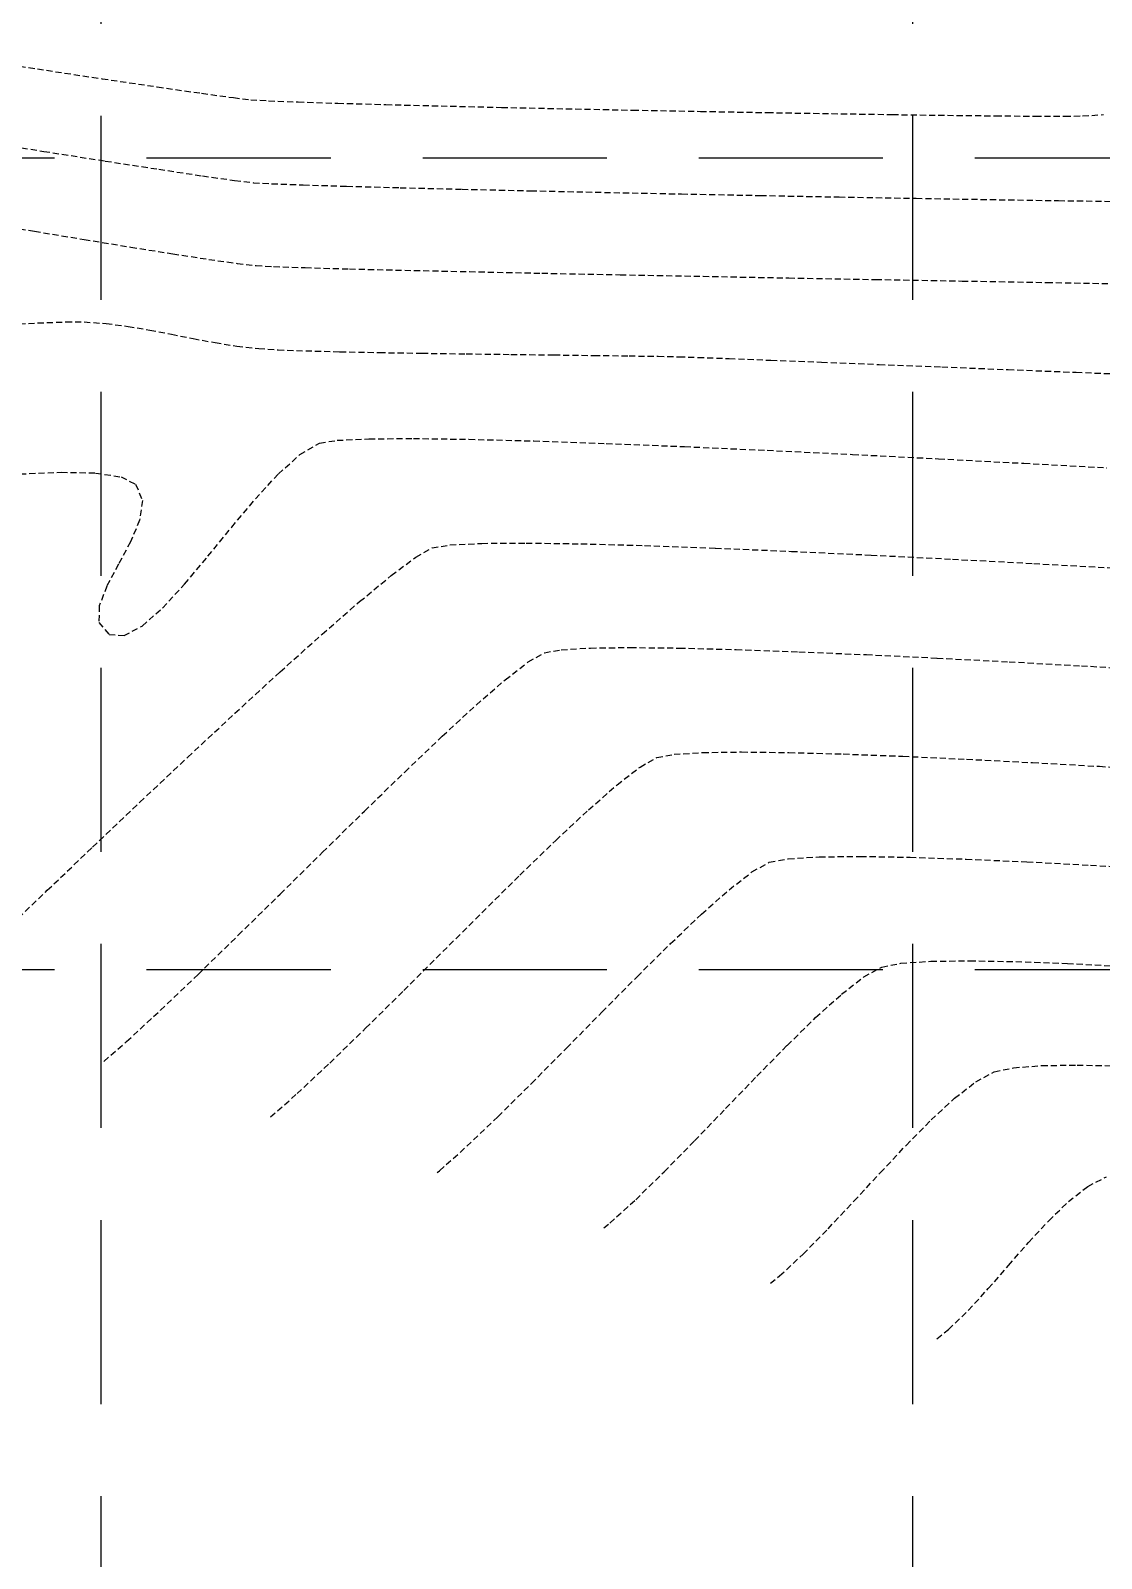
# Model space of a CAD drawing. Header units: inches. Extents: x 7994 to 10114, y 11164 to 12491.
# Drawn here: x 9183.6 to 9227.2, y 11373.2 to 11435.5 of the extents above; entities that cross this region are included whole.
import ezdxf

# ---------------------------------------------------------------- set-up
doc = ezdxf.new("R2010")
doc.units = ezdxf.units.IN
doc.header["$MEASUREMENT"] = 0
doc.linetypes.add('HIDDEN', pattern=[0.375, 0.25, -0.125])
doc.linetypes.add('x4227topo$0$HIDDEN', pattern=[0.375, 0.25, -0.125])
doc.layers.add('CONTOURS', color=43, linetype='x4227topo$0$HIDDEN')
doc.layers.add('GRID', color=254, linetype='HIDDEN')

msp = doc.modelspace()

# ---------------------------------------------------------------- linework, layer by layer
at = {"layer": 'CONTOURS', "color": 43}
for p, q in [((9180.908, 11434.376, 1235), (9183.858, 11433.929, 1235)), ((9183.858, 11433.929, 1235), (9186.493, 11433.533, 1235)), ((9186.493, 11433.533, 1235), (9188.746, 11433.2, 1235)), ((9188.746, 11433.2, 1235), (9190.552, 11432.939, 1235)), ((9190.552, 11432.939, 1235), (9191.844, 11432.761, 1235)), ((9191.844, 11432.761, 1235), (9192.555, 11432.676, 1235)), ((9192.555, 11432.676, 1235), (9193.282, 11432.633, 1235)), ((9193.282, 11432.633, 1235), (9194.484, 11432.585, 1235)), ((9194.484, 11432.585, 1235), (9196.098, 11432.533, 1235)), ((9196.098, 11432.533, 1235), (9198.059, 11432.478, 1235)), ((9198.059, 11432.478, 1235), (9200.306, 11432.421, 1235)), ((9200.306, 11432.421, 1235), (9202.774, 11432.364, 1235)), ((9202.774, 11432.364, 1235), (9205.401, 11432.307, 1235)), ((9205.401, 11432.307, 1235), (9208.122, 11432.252, 1235)), ((9208.122, 11432.252, 1235), (9210.876, 11432.2, 1235)), ((9210.876, 11432.2, 1235), (9213.598, 11432.152, 1235)), ((9213.598, 11432.152, 1235), (9216.225, 11432.109, 1235)), ((9216.225, 11432.109, 1235), (9218.693, 11432.071, 1235)), ((9218.693, 11432.071, 1235), (9220.941, 11432.041, 1235)), ((9220.941, 11432.041, 1235), (9222.903, 11432.019, 1235)), ((9222.903, 11432.019, 1235), (9224.518, 11432.007, 1235)), ((9224.518, 11432.007, 1235), (9225.721, 11432.005, 1235)), ((9225.721, 11432.005, 1235), (9226.45, 11432.015, 1235)), ((9226.45, 11432.015, 1235), (9227.304, 11432.067, 1235)), ((9181.364, 11431.007, 1234), (9184.121, 11430.571, 1234)), ((9184.121, 11430.571, 1234), (9186.626, 11430.178, 1234)), ((9186.626, 11430.178, 1234), (9188.806, 11429.841, 1234)), ((9188.806, 11429.841, 1234), (9190.587, 11429.573, 1234)), ((9190.587, 11429.573, 1234), (9191.897, 11429.387, 1234)), ((9191.897, 11429.387, 1234), (9192.663, 11429.295, 1234)), ((9192.663, 11429.295, 1234), (9193.403, 11429.254, 1234)), ((9193.403, 11429.254, 1234), (9194.691, 11429.205, 1234)), ((9194.691, 11429.205, 1234), (9196.46, 11429.15, 1234)), ((9196.46, 11429.15, 1234), (9198.641, 11429.091, 1234)), ((9198.641, 11429.091, 1234), (9201.164, 11429.029, 1234)), ((9201.164, 11429.029, 1234), (9203.962, 11428.965, 1234)), ((9203.962, 11428.965, 1234), (9206.966, 11428.9, 1234)), ((9206.966, 11428.9, 1234), (9210.106, 11428.836, 1234)), ((9210.106, 11428.836, 1234), (9213.316, 11428.773, 1234)), ((9213.316, 11428.773, 1234), (9216.525, 11428.713, 1234)), ((9216.525, 11428.713, 1234), (9219.666, 11428.658, 1234)), ((9219.666, 11428.658, 1234), (9222.67, 11428.608, 1234)), ((9222.67, 11428.608, 1234), (9225.469, 11428.564, 1234)), ((9225.469, 11428.564, 1234), (9227.993, 11428.529, 1234)), ((9181.65, 11427.66, 1233), (9183.738, 11427.315, 1233)), ((9183.738, 11427.315, 1233), (9185.764, 11426.981, 1233)), ((9185.764, 11426.981, 1233), (9187.665, 11426.67, 1233)), ((9187.665, 11426.67, 1233), (9189.378, 11426.395, 1233)), ((9189.378, 11426.395, 1233), (9190.842, 11426.169, 1233)), ((9190.842, 11426.169, 1233), (9191.994, 11426.005, 1233)), ((9191.994, 11426.005, 1233), (9192.771, 11425.915, 1233)), ((9192.771, 11425.915, 1233), (9193.482, 11425.877, 1233)), ((9193.482, 11425.877, 1233), (9194.773, 11425.832, 1233)), ((9194.773, 11425.832, 1233), (9196.578, 11425.782, 1233)), ((9196.578, 11425.782, 1233), (9198.83, 11425.727, 1233)), ((9198.83, 11425.727, 1233), (9201.463, 11425.669, 1233)), ((9201.463, 11425.669, 1233), (9204.41, 11425.607, 1233)), ((9204.41, 11425.607, 1233), (9207.606, 11425.543, 1233)), ((9207.606, 11425.543, 1233), (9210.983, 11425.479, 1233)), ((9210.983, 11425.479, 1233), (9214.476, 11425.414, 1233)), ((9214.476, 11425.414, 1233), (9218.017, 11425.35, 1233)), ((9218.017, 11425.35, 1233), (9221.541, 11425.288, 1233)), ((9221.541, 11425.288, 1233), (9224.981, 11425.229, 1233)), ((9224.981, 11425.229, 1233), (9228.27, 11425.173, 1233)), ((9182.372, 11423.501, 1232), (9183.87, 11423.578, 1232)), ((9183.87, 11423.578, 1232), (9185.024, 11423.62, 1232)), ((9185.024, 11423.62, 1232), (9185.766, 11423.621, 1232)), ((9185.766, 11423.621, 1232), (9186.662, 11423.555, 1232)), ((9186.662, 11423.555, 1232), (9187.553, 11423.439, 1232)), ((9187.553, 11423.439, 1232), (9188.44, 11423.288, 1232)), ((9188.44, 11423.288, 1232), (9189.325, 11423.118, 1232)), ((9189.325, 11423.118, 1232), (9190.21, 11422.942, 1232)), ((9190.21, 11422.942, 1232), (9191.097, 11422.777, 1232)), ((9191.097, 11422.777, 1232), (9191.986, 11422.636, 1232)), ((9191.986, 11422.636, 1232), (9192.879, 11422.534, 1232)), ((9192.879, 11422.534, 1232), (9193.667, 11422.486, 1232)), ((9193.667, 11422.486, 1232), (9194.792, 11422.443, 1232)), ((9194.792, 11422.443, 1232), (9196.188, 11422.406, 1232)), ((9196.188, 11422.406, 1232), (9197.788, 11422.374, 1232)), ((9197.788, 11422.374, 1232), (9199.526, 11422.345, 1232)), ((9199.526, 11422.345, 1232), (9201.337, 11422.319, 1232)), ((9201.337, 11422.319, 1232), (9203.153, 11422.297, 1232)), ((9203.153, 11422.297, 1232), (9204.909, 11422.276, 1232)), ((9204.909, 11422.276, 1232), (9206.538, 11422.256, 1232)), ((9206.538, 11422.256, 1232), (9207.973, 11422.238, 1232)), ((9207.973, 11422.238, 1232), (9209.15, 11422.219, 1232)), ((9209.15, 11422.219, 1232), (9210.001, 11422.2, 1232)), ((9210.001, 11422.2, 1232), (9210.775, 11422.174, 1232)), ((9210.775, 11422.174, 1232), (9212.048, 11422.127, 1232)), ((9212.048, 11422.127, 1232), (9213.75, 11422.061, 1232)), ((9213.75, 11422.061, 1232), (9215.809, 11421.981, 1232)), ((9215.809, 11421.981, 1232), (9218.153, 11421.888, 1232)), ((9218.153, 11421.888, 1232), (9220.712, 11421.787, 1232)), ((9220.712, 11421.787, 1232), (9223.413, 11421.679, 1232)), ((9223.413, 11421.679, 1232), (9226.186, 11421.568, 1232)), ((9226.186, 11421.568, 1232), (9228.959, 11421.457, 1232)), ((9194.558, 11418.215, 1231), (9195.358, 11418.682, 1231)), ((9195.358, 11418.682, 1231), (9196.069, 11418.797, 1231)), ((9196.069, 11418.797, 1231), (9197.367, 11418.858, 1231)), ((9197.367, 11418.858, 1231), (9199.181, 11418.87, 1231)), ((9199.181, 11418.87, 1231), (9201.443, 11418.839, 1231)), ((9201.443, 11418.839, 1231), (9204.086, 11418.77, 1231)), ((9204.086, 11418.77, 1231), (9207.038, 11418.668, 1231)), ((9207.038, 11418.668, 1231), (9210.233, 11418.539, 1231)), ((9193.678, 11417.425, 1231), (9194.558, 11418.215, 1231)), ((9210.233, 11418.539, 1231), (9213.601, 11418.389, 1231)), ((9213.601, 11418.389, 1231), (9217.074, 11418.222, 1231)), ((9217.074, 11418.222, 1231), (9220.582, 11418.044, 1231)), ((9220.582, 11418.044, 1231), (9224.057, 11417.86, 1231)), ((9183.156, 11417.424, 1231), (9184.831, 11417.496, 1231)), ((9184.831, 11417.496, 1231), (9186.23, 11417.464, 1231)), ((9186.23, 11417.464, 1231), (9187.268, 11417.307, 1231)), ((9192.742, 11416.407, 1231), (9193.678, 11417.425, 1231)), ((9224.057, 11417.86, 1231), (9227.431, 11417.677, 1231)), ((9187.268, 11417.307, 1231), (9187.864, 11417.003, 1231)), ((9187.864, 11417.003, 1231), (9188.14, 11416.34, 1231)), ((9188.14, 11416.34, 1231), (9188.024, 11415.54, 1231)), ((9191.778, 11415.257, 1231), (9192.742, 11416.407, 1231)), ((9188.024, 11415.54, 1231), (9187.651, 11414.657, 1231)), ((9190.809, 11414.069, 1231), (9191.778, 11415.257, 1231)), ((9187.651, 11414.657, 1231), (9187.162, 11413.745, 1231)), ((9199.28, 11414.036, 1230), (9199.939, 11414.411, 1230)), ((9199.939, 11414.411, 1230), (9200.667, 11414.533, 1230)), ((9200.667, 11414.533, 1230), (9201.969, 11414.597, 1230)), ((9201.969, 11414.597, 1230), (9203.774, 11414.611, 1230)), ((9203.774, 11414.611, 1230), (9206.009, 11414.579, 1230)), ((9206.009, 11414.579, 1230), (9208.603, 11414.508, 1230)), ((9208.603, 11414.508, 1230), (9211.485, 11414.404, 1230)), ((9211.485, 11414.404, 1230), (9214.583, 11414.272, 1230)), ((9214.583, 11414.272, 1230), (9217.826, 11414.12, 1230)), ((9187.162, 11413.745, 1231), (9186.692, 11412.858, 1231)), ((9189.86, 11412.938, 1231), (9190.809, 11414.069, 1231)), ((9198.28, 11413.289, 1230), (9199.28, 11414.036, 1230)), ((9217.826, 11414.12, 1230), (9221.142, 11413.952, 1230)), ((9221.142, 11413.952, 1230), (9224.459, 11413.775, 1230)), ((9224.459, 11413.775, 1230), (9227.706, 11413.595, 1230)), ((9196.99, 11412.225, 1230), (9198.28, 11413.289, 1230)), ((9186.692, 11412.858, 1231), (9186.38, 11412.051, 1231)), ((9188.958, 11411.96, 1231), (9189.86, 11412.938, 1231)), ((9186.38, 11412.051, 1231), (9186.363, 11411.377, 1231)), ((9188.127, 11411.229, 1231), (9188.958, 11411.96, 1231)), ((9195.462, 11410.897, 1230), (9196.99, 11412.225, 1230)), ((9186.363, 11411.377, 1231), (9186.78, 11410.89, 1231)), ((9187.393, 11410.841, 1231), (9188.127, 11411.229, 1231)), ((9186.78, 11410.89, 1231), (9187.393, 11410.841, 1231)), ((9193.75, 11409.361, 1230), (9195.462, 11410.897, 1230)), ((9203.862, 11409.765, 1229), (9204.52, 11410.141, 1229)), ((9204.52, 11410.141, 1229), (9205.208, 11410.264, 1229)), ((9205.208, 11410.264, 1229), (9206.395, 11410.333, 1229)), ((9206.395, 11410.333, 1229), (9208.019, 11410.353, 1229)), ((9208.019, 11410.353, 1229), (9210.018, 11410.331, 1229)), ((9210.018, 11410.331, 1229), (9212.329, 11410.271, 1229)), ((9212.329, 11410.271, 1229), (9214.891, 11410.179, 1229)), ((9214.891, 11410.179, 1229), (9217.641, 11410.062, 1229)), ((9217.641, 11410.062, 1229), (9220.517, 11409.923, 1229)), ((9220.517, 11409.923, 1229), (9223.456, 11409.77, 1229)), ((9191.907, 11407.671, 1230), (9193.75, 11409.361, 1230)), ((9202.92, 11409.036, 1229), (9203.862, 11409.765, 1229)), ((9223.456, 11409.77, 1229), (9226.397, 11409.608, 1229)), ((9226.397, 11409.608, 1229), (9229.277, 11409.443, 1229)), ((9201.738, 11408.01, 1229), (9202.92, 11409.036, 1229)), ((9200.359, 11406.74, 1229), (9201.738, 11408.01, 1229)), ((9189.983, 11405.881, 1230), (9191.907, 11407.671, 1230)), ((9198.827, 11405.28, 1229), (9200.359, 11406.74, 1229)), ((9188.033, 11404.046, 1230), (9189.983, 11405.881, 1230)), ((9208.419, 11405.484, 1228), (9209.101, 11405.871, 1228)), ((9209.101, 11405.871, 1228), (9209.8, 11406.001, 1228)), ((9209.8, 11406.001, 1228), (9210.972, 11406.074, 1228)), ((9210.972, 11406.074, 1228), (9212.553, 11406.097, 1228)), ((9212.553, 11406.097, 1228), (9214.482, 11406.074, 1228)), ((9214.482, 11406.074, 1228), (9216.695, 11406.014, 1228)), ((9216.695, 11406.014, 1228), (9219.129, 11405.921, 1228)), ((9219.129, 11405.921, 1228), (9221.721, 11405.802, 1228)), ((9221.721, 11405.802, 1228), (9224.41, 11405.663, 1228)), ((9224.41, 11405.663, 1228), (9227.131, 11405.512, 1228)), ((9227.131, 11405.512, 1228), (9229.823, 11405.352, 1228)), ((9197.186, 11403.685, 1229), (9198.827, 11405.28, 1229)), ((9207.477, 11404.755, 1228), (9208.419, 11405.484, 1228)), ((9206.317, 11403.739, 1228), (9207.477, 11404.755, 1228)), ((9186.109, 11402.221, 1230), (9188.033, 11404.046, 1230)), ((9195.479, 11402.008, 1229), (9197.186, 11403.685, 1229)), ((9204.984, 11402.495, 1228), (9206.317, 11403.739, 1228)), ((9203.521, 11401.078, 1228), (9204.984, 11402.495, 1228)), ((9184.263, 11400.459, 1230), (9186.109, 11402.221, 1230)), ((9193.751, 11400.304, 1229), (9195.479, 11402.008, 1229)), ((9214.454, 11401.746, 1227), (9215.717, 11401.823, 1227)), ((9215.717, 11401.823, 1227), (9217.396, 11401.841, 1227)), ((9217.396, 11401.841, 1227), (9219.416, 11401.807, 1227)), ((9219.416, 11401.807, 1227), (9221.702, 11401.73, 1227)), ((9212.043, 11400.482, 1227), (9212.976, 11401.206, 1227)), ((9212.976, 11401.206, 1227), (9213.682, 11401.6, 1227)), ((9213.682, 11401.6, 1227), (9214.454, 11401.746, 1227)), ((9221.702, 11401.73, 1227), (9224.178, 11401.619, 1227)), ((9224.178, 11401.619, 1227), (9226.769, 11401.483, 1227)), ((9226.769, 11401.483, 1227), (9229.4, 11401.328, 1227)), ((9201.971, 11399.547, 1228), (9203.521, 11401.078, 1228)), ((9182.548, 11398.815, 1230), (9184.263, 11400.459, 1230)), ((9192.045, 11398.627, 1229), (9193.751, 11400.304, 1229)), ((9210.924, 11399.49, 1227), (9212.043, 11400.482, 1227)), ((9200.378, 11397.959, 1228), (9201.971, 11399.547, 1228)), ((9209.66, 11398.289, 1227), (9210.924, 11399.49, 1227)), ((9190.404, 11397.03, 1229), (9192.045, 11398.627, 1229)), ((9208.294, 11396.938, 1227), (9209.66, 11398.289, 1227)), ((9198.785, 11396.37, 1228), (9200.378, 11397.959, 1228)), ((9218.263, 11397.33, 1226), (9219.043, 11397.486, 1226)), ((9219.043, 11397.486, 1226), (9220.263, 11397.569, 1226)), ((9220.263, 11397.569, 1226), (9221.849, 11397.588, 1226)), ((9221.849, 11397.588, 1226), (9223.728, 11397.554, 1226)), ((9223.728, 11397.554, 1226), (9225.828, 11397.476, 1226)), ((9225.828, 11397.476, 1226), (9228.075, 11397.363, 1226)), ((9188.873, 11395.569, 1229), (9190.404, 11397.03, 1229)), ((9206.865, 11395.497, 1227), (9208.294, 11396.938, 1227)), ((9216.624, 11396.223, 1226), (9217.534, 11396.929, 1226)), ((9217.534, 11396.929, 1226), (9218.263, 11397.33, 1226)), ((9197.235, 11394.838, 1228), (9198.785, 11396.37, 1228)), ((9215.57, 11395.272, 1226), (9216.624, 11396.223, 1226)), ((9187.495, 11394.296, 1229), (9188.873, 11395.569, 1229)), ((9205.416, 11394.026, 1227), (9206.865, 11395.497, 1227)), ((9214.408, 11394.138, 1226), (9215.57, 11395.272, 1226)), ((9195.772, 11393.42, 1228), (9197.235, 11394.838, 1228)), ((9186.569, 11393.489, 1229), (9187.495, 11394.296, 1229)), ((9203.987, 11392.585, 1227), (9205.416, 11394.026, 1227)), ((9213.173, 11392.882, 1226), (9214.408, 11394.138, 1226)), ((9194.44, 11392.173, 1228), (9195.772, 11393.42, 1228)), ((9222.094, 11392.656, 1225), (9222.844, 11393.06, 1225)), ((9222.844, 11393.06, 1225), (9223.627, 11393.227, 1225)), ((9223.627, 11393.227, 1225), (9224.777, 11393.316, 1225)), ((9224.777, 11393.316, 1225), (9226.227, 11393.338, 1225)), ((9226.227, 11393.338, 1225), (9227.911, 11393.304, 1225)), ((9202.621, 11391.232, 1227), (9203.987, 11392.585, 1227)), ((9211.903, 11391.565, 1226), (9213.173, 11392.882, 1226)), ((9221.229, 11391.983, 1225), (9222.094, 11392.656, 1225)), ((9193.364, 11391.226, 1228), (9194.44, 11392.173, 1228)), ((9220.275, 11391.1, 1225), (9221.229, 11391.983, 1225)), ((9201.358, 11390.028, 1227), (9202.621, 11391.232, 1227)), ((9210.632, 11390.247, 1226), (9211.903, 11391.565, 1226)), ((9219.256, 11390.067, 1225), (9220.275, 11391.1, 1225)), ((9200.241, 11389.033, 1227), (9201.358, 11390.028, 1227)), ((9209.398, 11388.989, 1226), (9210.632, 11390.247, 1226)), ((9218.2, 11388.944, 1225), (9219.256, 11390.067, 1225)), ((9200.155, 11388.966, 1227), (9200.241, 11389.033, 1227)), ((9208.237, 11387.853, 1226), (9209.398, 11388.989, 1226)), ((9217.131, 11387.791, 1225), (9218.2, 11388.944, 1225)), ((9226.659, 11388.39, 1224), (9227.424, 11388.789, 1224)), ((9225.871, 11387.774, 1224), (9226.659, 11388.39, 1224)), ((9207.184, 11386.899, 1226), (9208.237, 11387.853, 1226)), ((9216.074, 11386.666, 1225), (9217.131, 11387.791, 1225)), ((9225.066, 11386.997, 1224), (9225.871, 11387.774, 1224)), ((9206.939, 11386.707, 1226), (9207.184, 11386.899, 1226)), ((9224.25, 11386.111, 1224), (9225.066, 11386.997, 1224)), ((9215.057, 11385.631, 1225), (9216.074, 11386.666, 1225)), ((9214.104, 11384.745, 1225), (9215.057, 11385.631, 1225)), ((9223.428, 11385.17, 1224), (9224.25, 11386.111, 1224)), ((9222.606, 11384.229, 1224), (9223.428, 11385.17, 1224)), ((9213.725, 11384.448, 1225), (9214.104, 11384.745, 1225)), ((9221.79, 11383.341, 1224), (9222.606, 11384.229, 1224)), ((9220.986, 11382.56, 1224), (9221.79, 11383.341, 1224)), ((9220.514, 11382.188, 1224), (9220.986, 11382.56, 1224))]:
    msp.add_line(p, q, dxfattribs=at)
at = {"layer": 'GRID', "color": 253, "linetype": 'HIDDEN', "ltscale": 30}
for p, q in [((9186.444, 12455.774), (9186.444, 11298.003)), ((9219.519, 12455.774), (9219.519, 11298.003)), ((8029.561, 11430.303), (10080.211, 11430.303)), ((8029.561, 11397.228), (10080.211, 11397.228))]:
    msp.add_line(p, q, dxfattribs=at)

doc.saveas('drawing.dxf')
